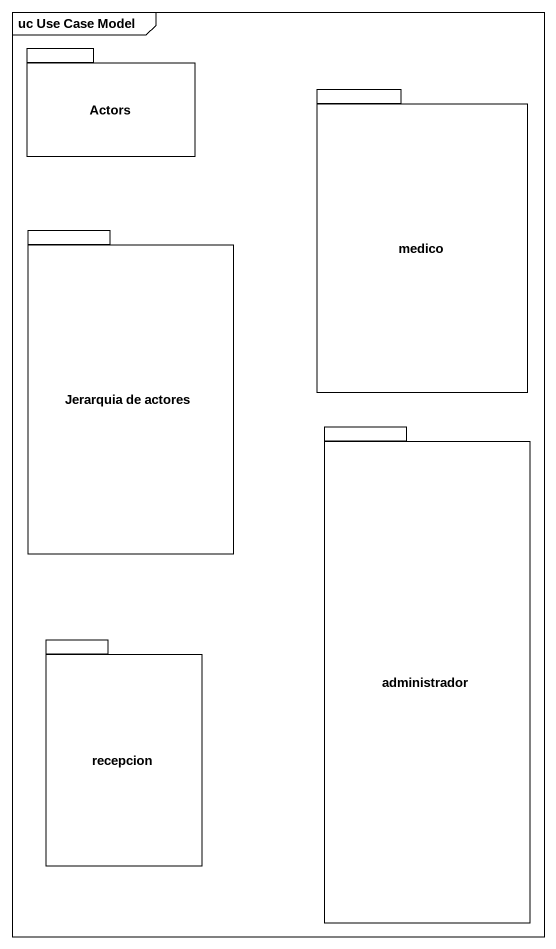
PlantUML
@startuml
mainframe uc Use Case Model
package Actors {
}
package medico {
}
package "Jerarquia de actores" as Jerarquia_de_actores {
}
package administrador {
}
package recepcion {
}
@enduml
